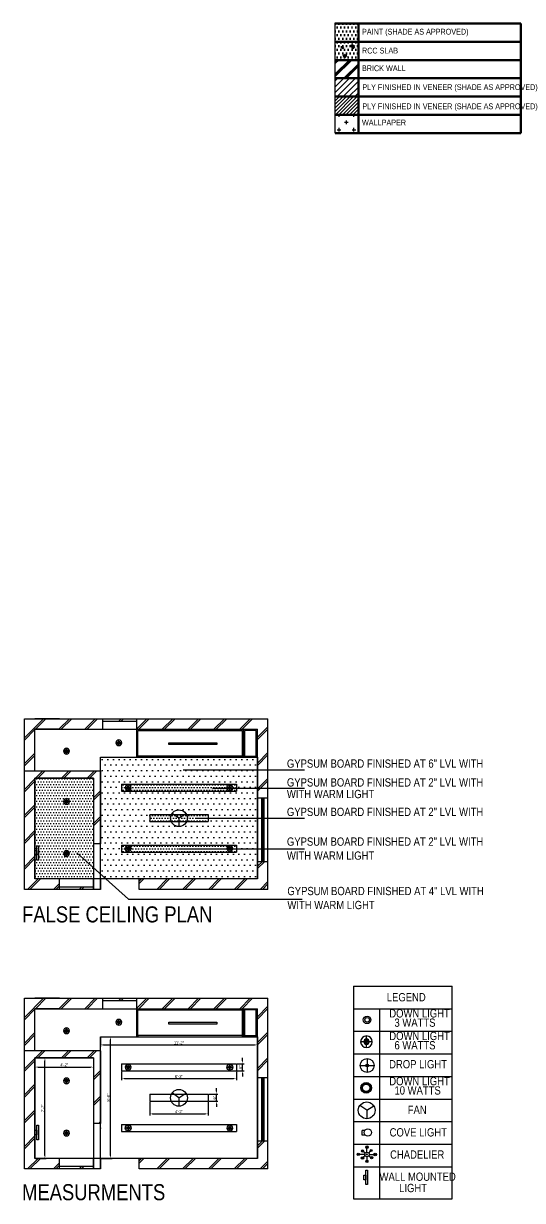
# Model space of a CAD drawing. Header units: millimetres. Extents: x 2862 to 4438, y 133 to 1198.
# Drawn here: x 4012 to 4438, y 133 to 1139 of the extents above; entities that cross this region are included whole.
import ezdxf

# ---------------------------------------------------------------- set-up
doc = ezdxf.new("R2010")
doc.units = ezdxf.units.MM
doc.layers.add('TXT', color=7, linetype='Continuous', lineweight=25)
doc.styles.add('stylus BT', font='swissc.ttf')
doc.dimstyles.new('ISO-25', dxfattribs={"dimtxt": 2.5, "dimasz": 2.5, "dimexe": 1.25, "dimexo": 0.625, "dimtad": 1, "dimlunit": 4, "dimtxsty": 'Standard', "dimcen": 2.5, "dimadec": 0, "dimazin": 0, "dimtfac": 1, "dimtmove": 0, "dimatfit": 3, "dimfxl": 1, "dimarcsym": 0})
pattern_1 = [(0, (1736.6983, 208.041), (1.5875, 3.175), [0, -3.175])]

# ---------------------------------------------------------------- blocks, each defined once
blk = doc.blocks.new('light 1')
at = {"color": 92}
for p, q in [((3170.1, 887.6), (3182.1, 887.6)), ((3176.1, 893.5), (3176.1, 881.6))]:
    blk.add_line(p, q, dxfattribs=at)
at = {"color": 3, "linetype": 'ByBlock'}
blk.add_circle((3176.1, 887.6), 5.96, dxfattribs=at)
at = {"color": 92}
blk.add_circle((3176.1, 887.6), 1.19, dxfattribs=at)
blk = doc.blocks.new('light')
at = {"color": 6}
for p, q in [((4552.7, 610.3), (4552.7, 623.1)), ((4546.3, 616.7), (4559.1, 616.7))]:
    blk.add_line(p, q, dxfattribs=at)
for radius in [6.39, 2.94, 2.94, 1.96]:
    blk.add_circle((4552.7, 616.7), radius, dxfattribs=at)
at = {"color": 6, "linetype": 'ByBlock'}
blk.add_circle((4552.7, 616.7), 6.39, dxfattribs=at)
blk = doc.blocks.new('chandelier')
for p, q in [((4687.9, 467.5), (4683.5, 467.5)), ((4688.3, 468.6), (4686.8, 469.9)), ((4688.4, 466.3), (4686.9, 465.1)), ((4689.9, 469.5), (4689.9, 472.6)), ((4689.9, 465.6), (4689.9, 462.5)), ((4691.3, 466.3), (4693.1, 465.2)), ((4691.4, 468.7), (4692.9, 470.2)), ((4691.8, 467.5), (4695.9, 467.5))]:
    blk.add_line(p, q)
for centre, radius in [((4689.9, 473.7), 1.07), ((4689.9, 473.7), 0.494), ((4682.5, 467.5), 1.01), ((4682.5, 467.5), 0.503), ((4686.1, 470.5), 0.94), ((4686.1, 464.5), 1.01), ((4686.1, 470.5), 0.416), ((4686.1, 464.5), 0.491), ((4689.9, 467.5), 1.94), ((4689.9, 467.5), 0.388), ((4693.5, 470.8), 0.873), ((4693.9, 464.7), 0.94), ((4693.5, 470.8), 0.422), ((4693.9, 464.7), 0.418), ((4697, 467.5), 1.11), ((4697, 467.5), 0.572), ((4689.9, 461.6), 0.872), ((4689.9, 461.6), 0.406)]:
    blk.add_circle(centre, radius)
blk = doc.blocks.new('dcd')
at = {"color": 3}
for points in [[(2924.6, 417.3), (2926.3, 417.3), (2926.3, 413.4), (2924.6, 413.4)], [(2926.3, 421.5), (2927.6, 421.5), (2927.6, 409.2), (2926.3, 409.2)]]:
    blk.add_lwpolyline(points, close=True, dxfattribs=at)
blk = doc.blocks.new('*D5')
at = {"color": 0, "lineweight": -2}
for p, q in [((4077.8, 271.9), (4077.8, 264.3)), ((4211.8, 271.9), (4211.8, 264.3)), ((4080.3, 265.6), (4209.3, 265.6))]:
    blk.add_line(p, q, dxfattribs=at)
at = {"color": 0}
for points in [[(4080.3, 266), (4080.3, 265.1), (4077.8, 265.6)], [(4209.3, 266), (4209.3, 265.1), (4211.8, 265.6)]]:
    blk.add_solid(points, dxfattribs=at)
at = {"layer": 'Defpoints', "color": 0}
for p in [(4077.8, 272.5), (4211.8, 272.5), (4211.8, 265.6)]:
    blk.add_point(p, dxfattribs=at)
at = {"color": 0, "insert": (4144.8, 267.4), "char_height": 2.5, "attachment_point": 5}
blk.add_mtext('11\'-2"', dxfattribs=at)
blk = doc.blocks.new('*D6')
at = {"color": 0, "lineweight": -2}
for p, q in [((4078.4, 272.5), (4087.6, 272.5)), ((4086.3, 171), (4086.3, 270)), ((4078.4, 168.5), (4087.6, 168.5))]:
    blk.add_line(p, q, dxfattribs=at)
at = {"color": 0}
for points in [[(4085.9, 270), (4086.8, 270), (4086.3, 272.5)], [(4085.9, 171), (4086.8, 171), (4086.3, 168.5)]]:
    blk.add_solid(points, dxfattribs=at)
at = {"layer": 'Defpoints', "color": 0}
for p in [(4077.8, 272.5), (4086.3, 272.5), (4077.8, 168.5)]:
    blk.add_point(p, dxfattribs=at)
at = {"color": 0, "insert": (4084.5, 220.5), "char_height": 2.5, "attachment_point": 5, "rotation": 90}
blk.add_mtext('8\'-8"', dxfattribs=at)
blk = doc.blocks.new('*D7')
at = {"color": 0, "lineweight": -2}
for p, q in [((4095.8, 242.9), (4095.8, 235.5)), ((4193.8, 242.9), (4193.8, 235.5)), ((4098.3, 236.8), (4191.3, 236.8))]:
    blk.add_line(p, q, dxfattribs=at)
at = {"color": 0}
for points in [[(4098.3, 237.2), (4098.3, 236.4), (4095.8, 236.8)], [(4191.3, 237.2), (4191.3, 236.4), (4193.8, 236.8)]]:
    blk.add_solid(points, dxfattribs=at)
at = {"layer": 'Defpoints', "color": 0}
for p in [(4095.8, 243.5), (4193.8, 243.5), (4193.8, 236.8)]:
    blk.add_point(p, dxfattribs=at)
at = {"color": 0, "insert": (4144.8, 238.6), "char_height": 2.5, "attachment_point": 5}
blk.add_mtext('8\'-2"', dxfattribs=at)
blk = doc.blocks.new('*D8')
at = {"color": 0, "lineweight": -2}
for p, q in [((4199.1, 252), (4199.1, 254.5)), ((4194.4, 249.5), (4200.4, 249.5)), ((4194.4, 243.5), (4200.4, 243.5)), ((4199.1, 243.5), (4199.1, 249.5)), ((4199.1, 241), (4199.1, 238.5))]:
    blk.add_line(p, q, dxfattribs=at)
at = {"color": 0}
for points in [[(4198.7, 252), (4199.5, 252), (4199.1, 249.5)], [(4198.7, 241), (4199.5, 241), (4199.1, 243.5)]]:
    blk.add_solid(points, dxfattribs=at)
at = {"layer": 'Defpoints', "color": 0}
for p in [(4193.8, 249.5), (4193.8, 243.5), (4199.1, 249.5)]:
    blk.add_point(p, dxfattribs=at)
at = {"color": 0, "insert": (4197.3, 246.5), "char_height": 2.5, "attachment_point": 5, "rotation": 90}
blk.add_mtext('6"', dxfattribs=at)
blk = doc.blocks.new('*D9')
at = {"color": 0, "lineweight": -2}
for p, q in [((4119.8, 216.9), (4119.8, 205.3)), ((4169.8, 216.9), (4169.8, 205.3)), ((4122.3, 206.6), (4167.3, 206.6))]:
    blk.add_line(p, q, dxfattribs=at)
at = {"color": 0}
for points in [[(4122.3, 207), (4122.3, 206.2), (4119.8, 206.6)], [(4167.3, 207), (4167.3, 206.2), (4169.8, 206.6)]]:
    blk.add_solid(points, dxfattribs=at)
at = {"layer": 'Defpoints', "color": 0}
for p in [(4119.8, 217.5), (4169.8, 217.5), (4169.8, 206.6)]:
    blk.add_point(p, dxfattribs=at)
at = {"color": 0, "insert": (4144.8, 208.5), "char_height": 2.5, "attachment_point": 5}
blk.add_mtext('4\'-2"', dxfattribs=at)
blk = doc.blocks.new('*D10')
at = {"color": 0, "lineweight": -2}
for p, q in [((4170.4, 223.5), (4178.1, 223.5)), ((4176.9, 226), (4176.9, 228.5)), ((4176.9, 217.5), (4176.9, 223.5)), ((4170.4, 217.5), (4178.1, 217.5)), ((4176.9, 215), (4176.9, 212.5))]:
    blk.add_line(p, q, dxfattribs=at)
at = {"color": 0}
for points in [[(4176.5, 226), (4177.3, 226), (4176.9, 223.5)], [(4176.5, 215), (4177.3, 215), (4176.9, 217.5)]]:
    blk.add_solid(points, dxfattribs=at)
at = {"layer": 'Defpoints', "color": 0}
for p in [(4169.8, 223.5), (4176.9, 223.5), (4169.8, 217.5)]:
    blk.add_point(p, dxfattribs=at)
at = {"color": 0, "insert": (4175, 220.5), "char_height": 2.5, "attachment_point": 5, "rotation": 90}
blk.add_mtext('6"', dxfattribs=at)
blk = doc.blocks.new('*D11')
at = {"color": 0, "lineweight": -2}
for p, q in [((4021.8, 253.9), (4021.8, 245.4)), ((4071.8, 253.9), (4071.8, 245.4)), ((4024.3, 246.6), (4069.3, 246.6))]:
    blk.add_line(p, q, dxfattribs=at)
at = {"color": 0}
for points in [[(4024.3, 247), (4024.3, 246.2), (4021.8, 246.6)], [(4069.3, 247), (4069.3, 246.2), (4071.8, 246.6)]]:
    blk.add_solid(points, dxfattribs=at)
at = {"layer": 'Defpoints', "color": 0}
for p in [(4021.8, 254.5), (4071.8, 254.5), (4071.8, 246.6)]:
    blk.add_point(p, dxfattribs=at)
at = {"color": 0, "insert": (4046.8, 248.5), "char_height": 2.5, "attachment_point": 5}
blk.add_mtext('4\'-2"', dxfattribs=at)
blk = doc.blocks.new('*D12')
at = {"color": 0, "lineweight": -2}
for p, q in [((4022.4, 254.5), (4031.5, 254.5)), ((4030.3, 171), (4030.3, 252)), ((4022.4, 168.5), (4031.5, 168.5))]:
    blk.add_line(p, q, dxfattribs=at)
at = {"color": 0}
for points in [[(4029.9, 252), (4030.7, 252), (4030.3, 254.5)], [(4029.9, 171), (4030.7, 171), (4030.3, 168.5)]]:
    blk.add_solid(points, dxfattribs=at)
at = {"layer": 'Defpoints', "color": 0}
for p in [(4021.8, 254.5), (4030.3, 254.5), (4021.8, 168.5)]:
    blk.add_point(p, dxfattribs=at)
at = {"color": 0, "insert": (4028.4, 211.5), "char_height": 2.5, "attachment_point": 5, "rotation": 90}
blk.add_mtext('7\'-2"', dxfattribs=at)

msp = doc.modelspace()

# ---------------------------------------------------------------- hatches: boundary and pattern name
at = {"lineweight": 100}
h = msp.add_hatch(dxfattribs=at)
h.set_pattern_fill('DOTS', color=256, scale=2, style=0)
h.set_pattern_definition(pattern_1)
h.paths.add_polyline_path([(4298.021, 1138.671), (4278.262, 1138.671), (4278.262, 1123.074), (4298.021, 1123.074)])
h = msp.add_hatch(dxfattribs=at)
h.set_pattern_fill('DOTS', color=256, scale=2, style=0)
h.set_pattern_definition(pattern_1)
h.paths.add_polyline_path([(4298.021, 1107.476), (4298.021, 1123.074), (4278.262, 1123.074), (4278.262, 1107.476)])
h = msp.add_hatch(dxfattribs=at)
h.set_pattern_fill('JIS_LC_8A', color=256, style=0)
h.set_pattern_definition([(45, (1736.698, 208.041), (-5.515433, 5.515433), []), (45, (1737.698, 208.041), (-5.515433, 5.515433), [])])
h.paths.add_polyline_path([(4278.262, 1107.476), (4278.262, 1091.879), (4298.021, 1091.879), (4298.021, 1107.476)])
h = msp.add_hatch()
h.set_pattern_fill('JIS_WOOD', color=256, scale=5, style=0)
h.set_pattern_definition([(45, (1736.6983, 208.041), (-2.5, 2.5), [])])
h.paths.add_polyline_path([(4298.021, 1076.282), (4298.021, 1091.879), (4278.262, 1091.879), (4278.262, 1076.282)])
h = msp.add_hatch()
h.set_pattern_fill('JIS_WOOD', color=256, scale=3, style=0)
h.set_pattern_definition([(45, (1736.6983, 208.041), (-1.5, 1.5), [])])
h.paths.add_polyline_path([(4278.262, 1076.282), (4278.262, 1060.684), (4298.021, 1060.684), (4298.021, 1076.282)])
h = msp.add_hatch()
h.set_pattern_fill('CROSS', color=256, style=0)
h.set_pattern_definition([(0, (0, -742.759), (6.35, 6.35), [3.175, -9.525]), (90, (1.5875, -744.3464), (-6.35, 6.35), [3.175, -9.525])])
h.paths.add_polyline_path([(4298.021, 1045.087), (4298.021, 1060.684), (4278.262, 1060.684), (4278.262, 1045.087)])
h = msp.add_hatch()
h.set_pattern_fill('JIS_LC_8A', color=256, scale=2, style=0)
h.set_pattern_definition([(45, (807.482, 14.303), (-11.030866, 11.030866), []), (45, (809.482, 14.303), (-11.030866, 11.030866), [])])
h.paths.add_polyline_path([(4012.788, 544.437), (4012.788, 499.437), (4021.788, 499.437), (4021.788, 535.437), (4079.788, 535.437), (4079.788, 544.437)])
h.paths.add_polyline_path([(4012.788, 499.437), (4012.788, 398.437), (4042.788, 398.437), (4042.788, 407.437), (4021.788, 407.437), (4021.788, 493.437), (4071.788, 493.437), (4071.788, 437.437), (4077.788, 437.437), (4077.788, 499.437)])
h.paths.add_polyline_path([(4042.788, 400.437), (4042.788, 398.437), (4071.788, 398.437), (4071.788, 400.437)])
h.paths.add_polyline_path([(4077.788, 407.437), (4071.788, 407.437), (4071.788, 398.437), (4077.788, 398.437)])
h.paths.add_polyline_path([(4220.788, 398.437), (4220.788, 422.437), (4211.788, 422.437), (4211.788, 407.437), (4110.788, 407.437), (4110.788, 398.437)])
h.paths.add_polyline_path([(4211.788, 476.437), (4220.788, 476.437), (4220.788, 544.437), (4108.788, 544.437), (4108.788, 535.437), (4211.788, 535.437)])
h.paths.add_polyline_path([(4079.788, 544.437), (4079.788, 542.437), (4108.788, 542.437), (4108.788, 544.437)])
h = msp.add_hatch()
h.set_pattern_fill('DOTS', color=256, scale=3, style=0)
h.set_pattern_definition([(0, (807.4823, 14.303), (2.38125, 4.7625), [0, -4.7625])])
h.paths.add_polyline_path([(4211.788, 511.437), (4077.788, 511.437), (4077.788, 407.437), (4211.788, 407.437)])
h.paths.add_polyline_path([(4193.788, 488.437), (4193.788, 482.437), (4095.788, 482.437), (4095.788, 488.437)], flags=16)
h.paths.add_polyline_path([(4169.788, 462.437), (4169.788, 456.437), (4119.788, 456.437), (4119.788, 462.437)], flags=16)
h.paths.add_polyline_path([(4193.788, 436.437), (4193.788, 430.437), (4095.788, 430.437), (4095.788, 436.437)], flags=16)
h = msp.add_hatch()
h.set_pattern_fill('DOTS', color=256, scale=1.5, style=0)
h.set_pattern_definition([(0, (807.4823, 14.303), (1.190625, 2.38125), [0, -2.38125])])
h.paths.add_polyline_path([(4071.788, 493.437), (4021.788, 493.437), (4021.788, 407.437), (4071.788, 407.437)])
h = msp.add_hatch()
h.set_pattern_fill('DOTS', color=256, scale=1.5, style=0)
h.set_pattern_definition([(0, (807.4823, 14.0943), (1.190625, 2.38125), [0, -2.38125])])
h.paths.add_polyline_path([(4193.788, 488.229), (4095.788, 488.229), (4095.788, 482.229), (4193.788, 482.229)])
h.paths.add_polyline_path([(4169.788, 462.229), (4119.788, 462.229), (4119.788, 456.229), (4169.788, 456.229)])
h.paths.add_polyline_path([(4193.788, 436.229), (4095.788, 436.229), (4095.788, 430.229), (4193.788, 430.229)])
h = msp.add_hatch()
h.set_pattern_fill('JIS_LC_8A', color=256, scale=2, style=0)
h.set_pattern_definition([(45, (807.482, -224.657), (-11.030866, 11.030866), []), (45, (809.482, -224.657), (-11.030866, 11.030866), [])])
h.paths.add_polyline_path([(4012.788, 305.477), (4012.788, 260.477), (4021.788, 260.477), (4021.788, 296.477), (4079.788, 296.477), (4079.788, 305.477)])
h.paths.add_polyline_path([(4012.788, 260.477), (4012.788, 159.477), (4042.788, 159.477), (4042.788, 168.477), (4021.788, 168.477), (4021.788, 254.477), (4071.788, 254.477), (4071.788, 198.477), (4077.788, 198.477), (4077.788, 260.477)])
h.paths.add_polyline_path([(4042.788, 161.477), (4042.788, 159.477), (4071.788, 159.477), (4071.788, 161.477)])
h.paths.add_polyline_path([(4077.788, 168.477), (4071.788, 168.477), (4071.788, 159.477), (4077.788, 159.477)])
h.paths.add_polyline_path([(4220.788, 159.477), (4220.788, 183.477), (4211.788, 183.477), (4211.788, 168.477), (4110.788, 168.477), (4110.788, 159.477)])
h.paths.add_polyline_path([(4211.788, 237.477), (4220.788, 237.477), (4220.788, 305.477), (4108.788, 305.477), (4108.788, 296.477), (4211.788, 296.477)])
h.paths.add_polyline_path([(4079.788, 305.477), (4079.788, 303.477), (4108.788, 303.477), (4108.788, 305.477)])
at = {"linetype": 'ByBlock'}
h = msp.add_hatch(color=1, dxfattribs=at)
h.paths.add_polyline_path([(4300.097, 228.872, 1), (4309.163, 228.872, 1)])
h.paths.add_polyline_path([(4307.749, 228.872, -1), (4301.511, 228.872, -1)], flags=16)

# ---------------------------------------------------------------- linework, layer by layer
for p, q in [((4278.262, 1045.087), (4278.262, 1138.671)), ((4012.788, 398.437), (4012.788, 544.437)), ((4012.788, 544.437), (4220.788, 544.437)), ((4042.788, 544.437), (4021.788, 544.437)), ((4079.788, 535.437), (4079.788, 544.437)), ((4108.788, 511.437), (4108.788, 544.437)), ((4220.788, 398.437), (4220.788, 544.437)), ((4042.788, 535.437), (4021.788, 535.437)), ((4021.788, 535.437), (4079.788, 535.437)), ((4021.788, 499.437), (4021.788, 535.437)), ((4079.788, 542.437), (4108.788, 542.437)), ((4079.788, 535.437), (4108.788, 535.437)), ((4108.788, 535.437), (4211.788, 535.437)), ((4199.788, 511.437), (4199.788, 535.437)), ((4211.788, 407.437), (4211.788, 535.437)), ((4108.788, 511.437), (4211.788, 511.437)), ((4109.788, 512.437), (4109.788, 511.437)), ((4198.788, 512.437), (4198.788, 511.437)), ((4200.788, 512.437), (4200.788, 511.437)), ((4210.788, 512.437), (4210.788, 511.437)), ((4211.788, 511.437), (4211.788, 407.437)), ((4077.788, 499.437), (4012.788, 499.437)), ((4071.788, 493.437), (4021.788, 493.437)), ((4021.788, 407.437), (4021.788, 493.437)), ((4021.788, 493.437), (4021.788, 407.437)), ((4071.788, 493.437), (4071.788, 437.437)), ((4077.788, 499.437), (4077.788, 437.437)), ((4095.788, 488.437), (4193.788, 488.437)), ((4095.788, 488.437), (4095.788, 482.437)), ((4193.788, 488.437), (4193.788, 482.437)), ((4095.788, 482.437), (4193.788, 482.437)), ((4220.788, 476.437), (4211.788, 476.437)), ((4215.288, 476.437), (4215.288, 422.437)), ((4216.288, 476.437), (4216.288, 422.437)), ((4217.288, 476.437), (4217.288, 422.437)), ((4119.788, 462.437), (4169.788, 462.437)), ((4119.788, 462.437), (4119.788, 456.437)), ((4119.788, 456.437), (4169.788, 456.437)), ((4169.788, 462.437), (4169.788, 456.437)), ((4077.788, 437.437), (4071.788, 437.437)), ((4095.788, 436.437), (4193.788, 436.437)), ((4095.788, 436.437), (4095.788, 430.437)), ((4193.788, 436.437), (4193.788, 430.437)), ((4095.788, 430.437), (4193.788, 430.437)), ((4211.788, 422.437), (4220.788, 422.437)), ((4042.788, 407.437), (4021.788, 407.437)), ((4042.788, 398.437), (4042.788, 407.437)), ((4077.788, 407.437), (4071.788, 407.437)), ((4071.788, 398.437), (4071.788, 407.437)), ((4071.788, 407.437), (4071.788, 398.437)), ((4077.788, 398.437), (4077.788, 407.437)), ((4077.788, 407.437), (4077.788, 398.437)), ((4211.788, 407.437), (4110.788, 407.437)), ((4110.788, 398.437), (4110.788, 407.437)), ((4077.788, 398.437), (4012.788, 398.437)), ((4071.788, 400.437), (4042.788, 400.437)), ((4220.788, 398.437), (4110.788, 398.437)), ((4012.788, 159.477), (4012.788, 305.477)), ((4012.788, 305.477), (4220.788, 305.477)), ((4042.788, 305.477), (4021.788, 305.477)), ((4079.788, 296.477), (4079.788, 305.477)), ((4079.788, 303.477), (4108.788, 303.477)), ((4108.788, 272.477), (4108.788, 305.477)), ((4220.788, 159.477), (4220.788, 305.477)), ((4042.788, 296.477), (4021.788, 296.477)), ((4021.788, 296.477), (4079.788, 296.477)), ((4021.788, 260.477), (4021.788, 296.477)), ((4079.788, 296.477), (4108.788, 296.477)), ((4108.788, 296.477), (4211.788, 296.477)), ((4199.788, 272.477), (4199.788, 296.477)), ((4211.788, 168.477), (4211.788, 296.477)), ((4108.788, 272.477), (4211.788, 272.477)), ((4109.788, 273.477), (4109.788, 272.477)), ((4198.788, 273.477), (4198.788, 272.477)), ((4200.788, 273.477), (4200.788, 272.477)), ((4210.788, 273.477), (4210.788, 272.477)), ((4211.788, 272.477), (4211.788, 168.477)), ((4077.788, 260.477), (4012.788, 260.477)), ((4071.788, 254.477), (4021.788, 254.477)), ((4021.788, 168.477), (4021.788, 254.477)), ((4021.788, 254.477), (4021.788, 168.477)), ((4071.788, 254.477), (4071.788, 198.477)), ((4077.788, 260.477), (4077.788, 198.477)), ((4095.788, 249.477), (4095.788, 243.477)), ((4095.788, 249.477), (4193.788, 249.477)), ((4095.788, 243.477), (4193.788, 243.477)), ((4193.788, 249.477), (4193.788, 243.477)), ((4220.788, 237.477), (4211.788, 237.477)), ((4215.288, 237.477), (4215.288, 183.477)), ((4216.288, 237.477), (4216.288, 183.477)), ((4217.288, 237.477), (4217.288, 183.477)), ((4119.788, 223.477), (4119.788, 217.477)), ((4119.788, 223.477), (4169.788, 223.477)), ((4169.788, 223.477), (4169.788, 217.477)), ((4119.788, 217.477), (4169.788, 217.477)), ((4077.788, 198.477), (4071.788, 198.477)), ((4095.788, 197.477), (4095.788, 191.477)), ((4095.788, 197.477), (4193.788, 197.477)), ((4095.788, 191.477), (4193.788, 191.477)), ((4193.788, 197.477), (4193.788, 191.477)), ((4211.788, 183.477), (4220.788, 183.477)), ((4042.788, 168.477), (4021.788, 168.477)), ((4042.788, 159.477), (4042.788, 168.477)), ((4071.788, 161.477), (4042.788, 161.477)), ((4077.788, 168.477), (4071.788, 168.477)), ((4071.788, 159.477), (4071.788, 168.477)), ((4071.788, 168.477), (4071.788, 159.477)), ((4077.788, 159.477), (4077.788, 168.477)), ((4077.788, 168.477), (4077.788, 159.477)), ((4211.788, 168.477), (4110.788, 168.477)), ((4110.788, 159.477), (4110.788, 168.477)), ((4077.788, 159.477), (4012.788, 159.477)), ((4220.788, 159.477), (4110.788, 159.477)), ((4293.827, 133.997), (4378.147, 133.997))]:
    msp.add_line(p, q)
at = {"lineweight": 100}
for p, q in [((4278.262, 1138.671), (4436.709, 1138.671)), ((4298.021, 1045.087), (4298.021, 1138.671)), ((4436.709, 1045.087), (4436.709, 1138.671)), ((4278.262, 1123.074), (4436.709, 1123.074)), ((4278.262, 1123.074), (4436.709, 1123.074)), ((4283.972, 1117.554), (4283.896, 1119.193)), ((4283.896, 1119.193), (4285.194, 1118.011)), ((4285.194, 1118.011), (4283.972, 1117.554)), ((4293.171, 1117.235), (4292.14, 1120.856)), ((4292.14, 1120.856), (4294.736, 1119.141)), ((4294.736, 1119.141), (4293.171, 1117.235)), ((4278.262, 1107.476), (4436.709, 1107.476)), ((4278.262, 1107.476), (4436.709, 1107.476)), ((4285.118, 1110.794), (4287.141, 1112.204)), ((4287.523, 1110.108), (4285.118, 1110.794)), ((4287.141, 1112.204), (4287.523, 1110.108)), ((4278.262, 1091.879), (4436.709, 1091.879)), ((4278.262, 1091.879), (4436.709, 1091.879)), ((4278.262, 1076.282), (4436.709, 1076.282)), ((4278.262, 1076.282), (4436.709, 1076.282)), ((4278.262, 1060.684), (4435.981, 1060.684)), ((4278.262, 1060.684), (4435.981, 1060.684)), ((4278.262, 1060.684), (4436.709, 1060.684)), ((4278.262, 1060.684), (4436.709, 1060.684)), ((4278.262, 1045.087), (4436.709, 1045.087)), ((4278.262, 1045.087), (4436.709, 1045.087))]:
    msp.add_line(p, q, dxfattribs=at)
at = {"linetype": 'ByBlock'}
for p, q in [((4144.788, 459.3), (4138.967, 463.498)), ((4144.788, 459.3), (4150.767, 463.269)), ((4144.788, 459.3), (4144.788, 452.123)), ((4293.827, 315.809), (4293.827, 133.997)), ((4315.978, 296.498), (4315.978, 133.997)), ((4144.788, 220.34), (4138.967, 224.538)), ((4144.788, 220.34), (4150.767, 224.309)), ((4144.788, 220.34), (4144.788, 213.163)), ((4305.137, 209.64), (4299.316, 213.838)), ((4305.137, 209.64), (4311.116, 213.609)), ((4305.137, 209.64), (4305.137, 202.463)), ((4303.338, 192.269), (4301.345, 192.269)), ((4301.345, 188.442), (4301.345, 192.269)), ((4303.891, 188.442), (4301.345, 188.442))]:
    msp.add_line(p, q, dxfattribs=at)
for points in [[(4109.788, 534.437), (4198.788, 534.437), (4198.788, 512.437), (4109.788, 512.437)], [(4210.788, 534.437), (4200.788, 534.437), (4200.788, 512.437), (4210.788, 512.437)], [(4136.087, 523.882), (4177.232, 523.882), (4177.232, 522.278), (4136.087, 522.278)], [(4077.788, 511.437), (4211.788, 511.437), (4211.788, 407.437), (4077.788, 407.437)], [(4021.788, 493.437), (4071.788, 493.437), (4071.788, 407.437), (4021.788, 407.437)], [(4109.788, 295.477), (4198.788, 295.477), (4198.788, 273.477), (4109.788, 273.477)], [(4210.788, 295.477), (4200.788, 295.477), (4200.788, 273.477), (4210.788, 273.477)], [(4136.087, 284.922), (4177.232, 284.922), (4177.232, 283.318), (4136.087, 283.318)], [(4077.788, 272.477), (4211.788, 272.477), (4211.788, 168.477), (4077.788, 168.477)], [(4021.788, 254.477), (4071.788, 254.477), (4071.788, 168.477), (4021.788, 168.477)]]:
    msp.add_lwpolyline(points, close=True)
for centre, radius in [((4144.788, 459.3), 7.177), ((4144.788, 220.34), 7.177), ((4305.137, 209.64), 7.177), ((4306.056, 190.708), 3.134)]:
    msp.add_circle(centre, radius, dxfattribs=at)
at = {"color": 172}
for radius in [3.252, 3.252, 3.252, 1.952]:
    msp.add_circle((4305.479, 286.969), radius, dxfattribs=at)
at = {"color": 172, "linetype": 'ByBlock'}
msp.add_circle((4305.479, 286.969), 3.252, dxfattribs=at)
at = {"color": 1, "linetype": 'ByBlock'}
for radius in [4.533, 3.119]:
    msp.add_circle((4304.63, 228.872), radius, dxfattribs=at)
for p in [(4077.788, 485.437), (4077.788, 476.771), (4077.788, 459.437), (4077.788, 442.104), (4077.788, 433.437), (4077.788, 246.477), (4077.788, 237.811), (4077.788, 220.477), (4077.788, 203.144), (4077.788, 194.477)]:
    msp.add_point(p)
at = {"layer": 'TXT'}
for p, q in [((4293.827, 315.809), (4378.147, 315.809)), ((4378.147, 133.997), (4378.147, 315.809)), ((4293.827, 296.498), (4378.147, 296.498)), ((4293.827, 277.186), (4378.147, 277.186)), ((4293.827, 257.874), (4378.147, 257.874)), ((4293.827, 238.563), (4378.147, 238.563)), ((4293.827, 238.563), (4378.147, 238.563)), ((4293.827, 219.251), (4378.147, 219.251)), ((4293.827, 219.251), (4378.147, 219.251)), ((4293.827, 219.251), (4378.147, 219.251)), ((4293.827, 199.94), (4378.147, 199.94)), ((4293.827, 199.94), (4378.147, 199.94)), ((4293.827, 180.628), (4378.147, 180.628)), ((4293.827, 180.628), (4378.147, 180.628)), ((4293.827, 180.628), (4378.147, 180.628)), ((4293.827, 161.317), (4378.147, 161.317)), ((4293.827, 161.317), (4378.147, 161.317)), ((4293.827, 161.317), (4378.147, 161.317))]:
    msp.add_line(p, q, dxfattribs=at)

# ---------------------------------------------------------------- block references
at = {"color": 6, "linetype": 'ByBlock'}
for p, xscale, yscale, zscale in [((5862.237, 284.259), -0.3885064834314562, 0.3885064834317404, 0.3885064834317707), ((5817.482, 277.042), -0.3885064834314562, 0.3885064834317404, 0.3885064834317707), ((5870.141, 245.789), -0.3885064834314562, 0.3885064834317404, 0.3885064834317707), ((2419.435, 245.789), 0.3885064834312288, 0.3885064834317404, 0.3885064834317707), ((5817.482, 234.146), -0.3885064834314562, 0.3885064834317404, 0.3885064834317707), ((5817.482, 189.568), -0.3885064834314562, 0.3885064834317404, 0.3885064834317707), ((5862.237, 45.298), -0.3885064834314562, 0.3885064834317404, 0.3885064834317707), ((5817.482, 38.082), -0.3885064834314562, 0.3885064834317404, 0.3885064834317707), ((7842.441, -210.933), -0.7770129668624577, 0.7770129668629124, 0.7770129668629747), ((5870.141, 6.829), -0.3885064834314562, 0.3885064834317404, 0.3885064834317707), ((2419.435, 6.829), 0.3885064834312288, 0.3885064834317404, 0.3885064834317707), ((5817.482, -4.814), -0.3885064834314562, 0.3885064834317404, 0.3885064834317707), ((5817.482, -49.392), -0.3885064834314562, 0.3885064834317404, 0.3885064834317707)]:
    msp.add_blockref('light', p, dxfattribs=dict(at, xscale=xscale, yscale=yscale, zscale=zscale))
for p in [(1097.17, 14.303), (1097.17, -224.657), (1378.208, -263.106)]:
    msp.add_blockref('dcd', p)
at = {"color": 6, "linetype": 'ByBlock', "yscale": 0.3885064834316836, "zscale": 0.3885064834317707, "rotation": 180}
for p, xscale in [((5870.141, 673.029), 0.3885064834314562), ((2419.435, 673.029), -0.3885064834312288), ((5870.141, 434.068), 0.3885064834314562), ((2419.435, 434.068), -0.3885064834312288)]:
    msp.add_blockref('light', p, dxfattribs=dict(at, xscale=xscale))
at = {"linetype": 'ByBlock'}
for name, p in [('light 1', (1129.375, -639.591)), ('chandelier', (-384.56, -295.571))]:
    msp.add_blockref(name, p, dxfattribs=at)

# ---------------------------------------------------------------- texts
at = {"layer": 'TXT', "style": 'stylus BT'}
for s, height, p in [('PAINT (SHADE AS APPROVED)', 4.92032, (4301.101, 1129.234)), ('RCC SLAB', 4.9203, (4301.101, 1113.075)), ('BRICK WALL', 4.9203, (4301.101, 1097.993)), ('PLY FINISHED IN VENEER (SHADE AS APPROVED)', 4.92032, (4301.325, 1081.838)), ('PLY FINISHED IN VENEER (SHADE AS APPROVED)', 4.92032, (4301.342, 1065.458)), ('WALLPAPER', 4.9203, (4301.101, 1051.605)), ('GYPSUM BOARD FINISHED AT 6" LVL WITH', 7.05594, (4236.997, 502.522)), ('GYPSUM BOARD FINISHED AT 2" LVL WITH', 7.05594, (4236.997, 486.423)), ('WITH WARM LIGHT', 7.05594, (4236.997, 476.484)), ('GYPSUM BOARD FINISHED AT 2" LVL WITH', 7.05594, (4236.997, 461.238)), ('GYPSUM BOARD FINISHED AT 2" LVL WITH', 7.05594, (4236.997, 435.815)), ('WITH WARM LIGHT', 7.05594, (4236.997, 423.858)), ('GYPSUM BOARD FINISHED AT 4" LVL WITH', 7.05594, (4237.411, 393.567)), ('FALSE CEILING PLAN', 13.73149, (4010.768, 370.255)), ('WITH WARM LIGHT', 7.05594, (4237.411, 381.61)), ('LEGEND', 7.0559, (4322.293, 302.796)), ('DOWN LIGHT', 7.0559, (4324.439, 288.988)), ('  3 WATTS', 7.0559, (4324.36, 281.048)), ('DOWN LIGHT', 7.0559, (4324.439, 269.676)), ('  6 WATTS', 7.0559, (4324.36, 261.736)), ('DROP LIGHT', 7.0559, (4324.282, 245.533)), ('DOWN LIGHT', 7.0559, (4324.439, 231.053)), ('  10 WATTS', 7.0559, (4324.36, 223.113)), ('FAN', 7.0559, (4340.183, 206.613)), ('COVE LIGHT', 7.0559, (4324.732, 187.282)), ('CHADELIER', 7.0559, (4325.12, 168.303)), ('WALL MOUNTED', 7.05594, (4316.123, 149.367)), ('MEASURMENTS', 13.73149, (4010.768, 132.769)), ('LIGHT', 7.0559, (4332.865, 139.694))]:
    msp.add_text(s, height=height, dxfattribs=at).set_placement(p)

# ---------------------------------------------------------------- dimensions: what is measured, and where the dimension line sits
for base, p1, p2, picture, middle in [((4211.788, 265.552), (4077.788, 272.477), (4211.788, 272.477), '*D5', (4144.788, 267.427)), ((4071.788, 246.633), (4021.788, 254.477), (4071.788, 254.477), '*D11', (4046.788, 248.508)), ((4193.788, 236.775), (4095.788, 243.477), (4193.788, 243.477), '*D7', (4144.788, 238.65)), ((4169.788, 206.578), (4119.788, 217.477), (4169.788, 217.477), '*D9', (4144.788, 208.453))]:
    dim = msp.add_linear_dim(base=base, p1=p1, p2=p2, dimstyle='ISO-25')
    dim.commit()
    dim.dimension.update_dxf_attribs({"geometry": picture, "text_midpoint": middle})
for base, p1, p2, picture, middle in [((4086.345, 272.477), (4077.788, 168.477), (4077.788, 272.477), '*D6', (4084.47, 220.477)), ((4030.296, 254.477), (4021.788, 168.477), (4021.788, 254.477), '*D12', (4028.421, 211.477)), ((4199.127, 249.477), (4193.788, 243.477), (4193.788, 249.477), '*D8', (4197.252, 246.477)), ((4176.893, 223.477), (4169.788, 217.477), (4169.788, 223.477), '*D10', (4175.018, 220.477))]:
    dim = msp.add_linear_dim(base=base, p1=p1, p2=p2, angle=90, dimstyle='ISO-25')
    dim.commit()
    dim.dimension.update_dxf_attribs({"geometry": picture, "text_midpoint": middle})

# ---------------------------------------------------------------- leaders
for points in [[(4148.329, 500.728), (4251.891, 500.728)], [(4173.332, 485.16), (4251.891, 485.16)], [(4159.059, 459.426), (4251.891, 459.426)], [(4144.788, 433.289), (4251.891, 433.289)], [(4057.534, 429.644), (4101.657, 390.135), (4250.121, 390.135)]]:
    msp.add_leader(points, dimstyle='ISO-25', override={"dimgap": 0.625, "dimtad": 0})

doc.saveas('drawing.dxf')
